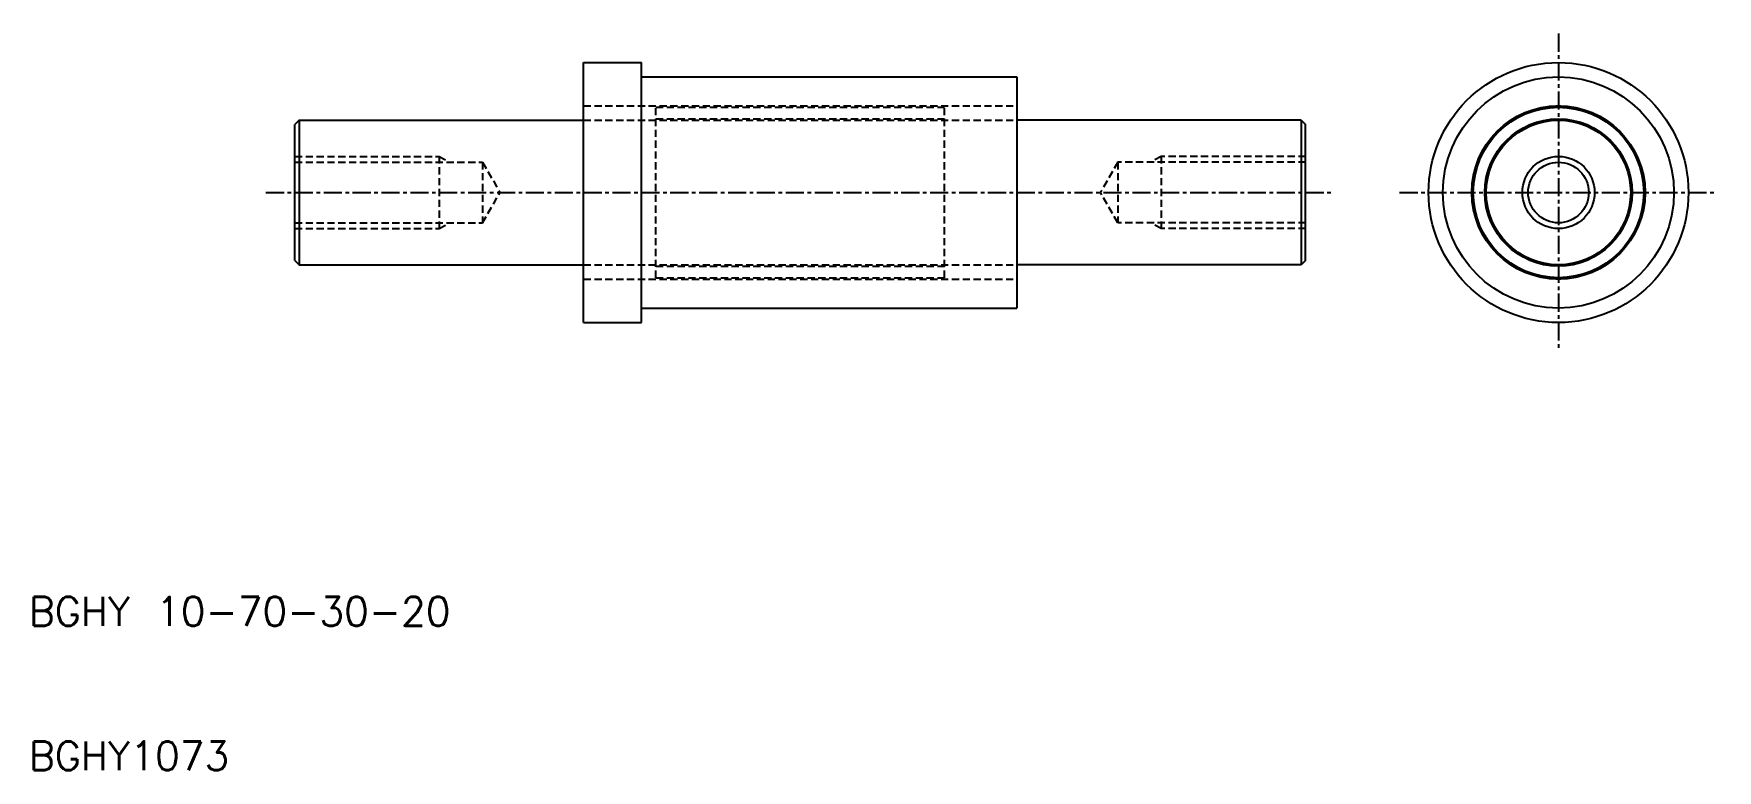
# Model space of a CAD drawing. Extents: x 313 to 429, y 620 to 671.
import ezdxf

# ---------------------------------------------------------------- set-up
doc = ezdxf.new("R2010")
doc.units = 0
doc.linetypes.add('CENTER', pattern=[2, 1.25, -0.25, 0.25, -0.25])
doc.linetypes.add('DASHED', pattern=[0.75, 0.5, -0.25])
doc.layers.get('0').update_dxf_attribs({"linetype": 'CONTINUOUS'})
doc.layers.add('CENTER', color=1, linetype='CENTER')
doc.styles.get("Standard").update_dxf_attribs({"font": 'txt.shx', "bigfont": 'bigfont.shx'})

msp = doc.modelspace()

# ---------------------------------------------------------------- linework, layer by layer
at = {"color": 7, "linetype": 'CONTINUOUS'}
for p, q in [((350.88, 650.85), (350.88, 668.85)), ((350.88, 668.85), (354.88, 668.85)), ((354.88, 650.85), (354.88, 668.85)), ((354.88, 667.85), (380.88, 667.85)), ((380.88, 667.85), (380.88, 651.85)), ((331.18, 664.85), (330.88, 664.55)), ((331.18, 664.85), (350.88, 664.85)), ((331.18, 664.85), (331.18, 654.85)), ((400.58, 664.85), (380.88, 664.85)), ((400.58, 664.85), (400.58, 654.85)), ((400.58, 664.85), (400.88, 664.55)), ((330.88, 655.15), (330.88, 664.55)), ((400.88, 655.15), (400.88, 664.55)), ((330.88, 655.15), (331.18, 654.85)), ((331.18, 654.85), (350.88, 654.85)), ((400.58, 654.85), (380.88, 654.85)), ((400.88, 655.15), (400.58, 654.85)), ((354.88, 651.85), (380.88, 651.85)), ((350.88, 650.85), (354.88, 650.85))]:
    msp.add_line(p, q, dxfattribs=at)
at = {"color": 3, "linetype": 'DASHED'}
for p, q in [((350.88, 665.85), (380.88, 665.85)), ((350.88, 664.85), (380.88, 664.85)), ((355.88, 653.95), (355.88, 665.75)), ((355.88, 665.75), (375.88, 665.75)), ((355.88, 664.95), (375.88, 664.95)), ((375.88, 653.95), (375.88, 665.75)), ((330.88, 662.35), (340.88, 662.35)), ((340.88, 662.35), (340.88, 657.35)), ((340.88, 662.35), (341.49, 662)), ((390.88, 662.35), (390.27, 662)), ((390.88, 662.35), (390.88, 657.35)), ((400.88, 662.35), (390.88, 662.35)), ((330.88, 661.95), (343.88, 661.95)), ((343.88, 661.95), (343.88, 657.75)), ((343.88, 661.95), (345.09, 659.85)), ((387.88, 661.95), (386.67, 659.85)), ((387.88, 661.95), (387.88, 657.75)), ((400.88, 661.95), (387.88, 661.95)), ((343.88, 657.75), (345.09, 659.85)), ((387.88, 657.75), (386.67, 659.85)), ((330.88, 657.75), (343.88, 657.75)), ((340.88, 657.35), (341.49, 657.7)), ((400.88, 657.75), (387.88, 657.75)), ((390.88, 657.35), (390.27, 657.7)), ((330.88, 657.35), (340.88, 657.35)), ((400.88, 657.35), (390.88, 657.35)), ((350.88, 654.85), (380.88, 654.85)), ((355.88, 654.75), (375.88, 654.75)), ((350.88, 653.85), (380.88, 653.85)), ((355.88, 653.95), (375.88, 653.95))]:
    msp.add_line(p, q, dxfattribs=at)
at = {"color": 7, "linetype": 'CONTINUOUS'}
for radius in [9, 8, 6, 5.9, 5.1, 5, 2.1]:
    msp.add_circle((418.39, 659.85), radius, dxfattribs=at)
at = {"color": 3, "linetype": 'CONTINUOUS'}
msp.add_circle((418.39, 659.85), 2.5, dxfattribs=at)
at = {"color": 7, "linetype": 'CONTINUOUS'}
for centre, start, end in [((418.39, 665.35), 51.5947, 128.4053), ((418.39, 665.35), 234.7224, 305.2776), ((413.63, 662.6), 111.5947, 188.4053), ((413.63, 662.6), 294.7225, 5.2775), ((423.15, 662.6), 174.7225, 245.2775), ((423.15, 662.6), 351.5947, 68.4053), ((413.63, 657.1), 171.5947, 248.4053), ((413.63, 657.1), 354.7225, 65.2775), ((423.15, 657.1), 114.7225, 185.2775), ((423.15, 657.1), 291.5947, 8.4053), ((418.39, 654.35), 54.7224, 125.2776), ((418.39, 654.35), 231.5947, 308.4053)]:
    msp.add_arc(centre, 0.5, start, end, dxfattribs=at)
at = {"layer": 'CENTER', "color": 1, "linetype": 'CENTER'}
for p, q in [((418.39, 670.85), (418.39, 648.85)), ((328.88, 659.85), (402.88, 659.85)), ((407.39, 659.85), (429.39, 659.85))]:
    msp.add_line(p, q, dxfattribs=at)

# ---------------------------------------------------------------- texts
at = {"color": 7, "linetype": 'CONTINUOUS'}
for s, p in [('BGHY 10-70-30-20', (312.45, 629.85)), ('BGHY1073', (312.45, 619.85))]:
    msp.add_text(s, height=2, dxfattribs=at).set_placement(p)

doc.saveas('drawing.dxf')
